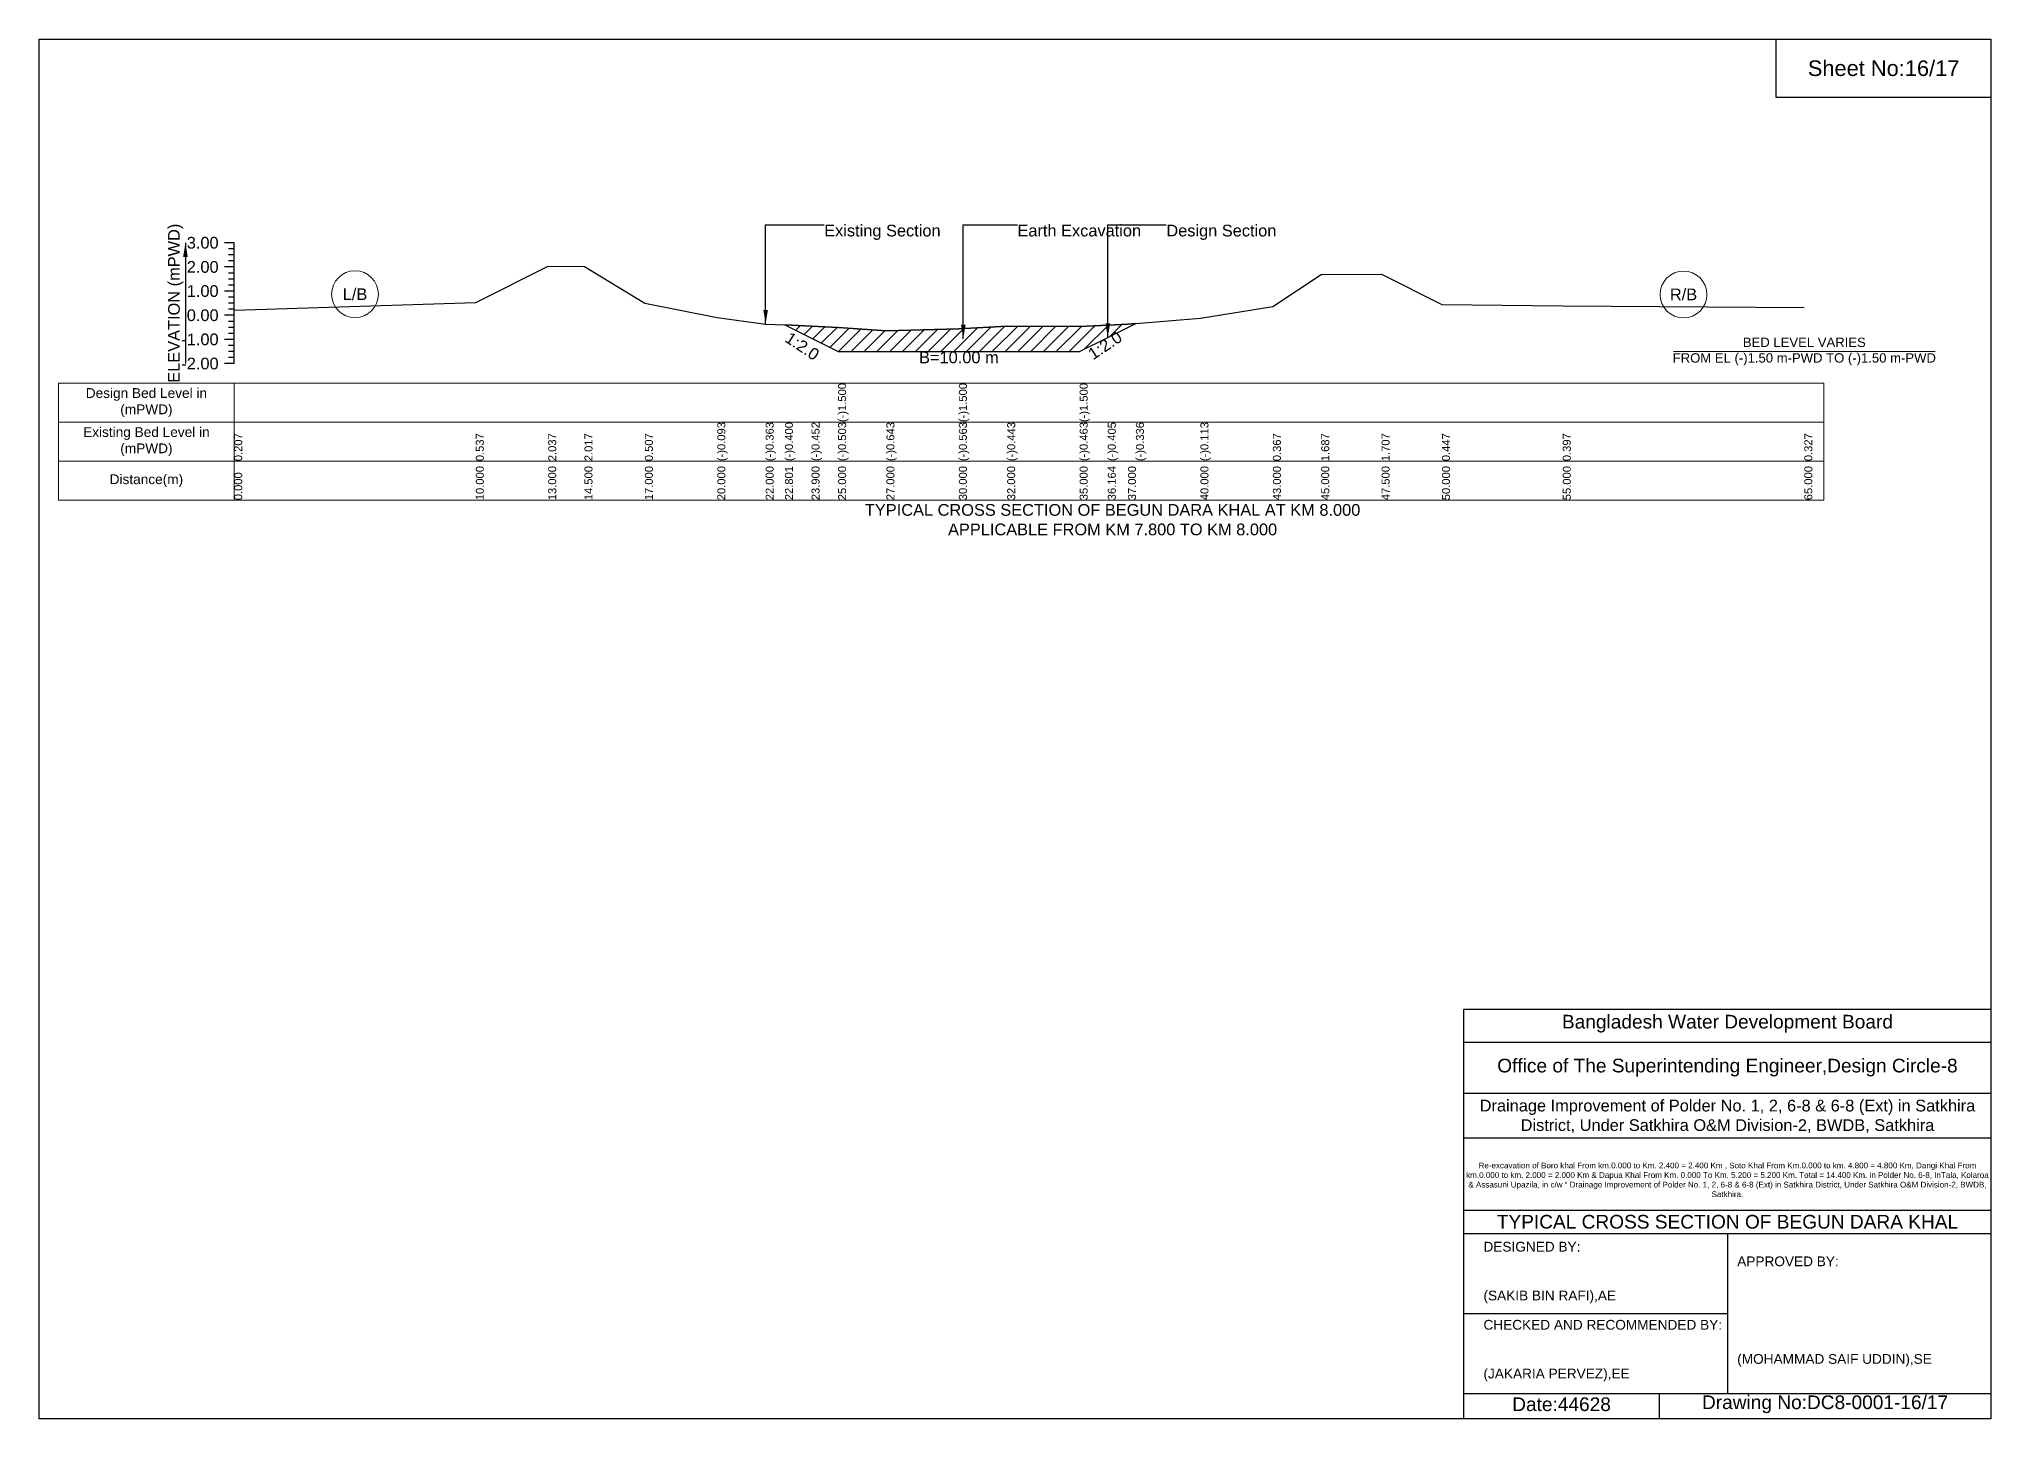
# Model space of a CAD drawing. Header units: inches. Extents: x 91000 to 268000, y -5656 to 20000.
# Drawn here: x 250000 to 258000, y 4344 to 10000 of the extents above; entities that cross this region are included whole.
import ezdxf

# ---------------------------------------------------------------- set-up
doc = ezdxf.new("R2010")
doc.units = ezdxf.units.IN
doc.header["$LTSCALE"] = 7
doc.header["$MEASUREMENT"] = 0
for name, color, linetype, lineweight in [('Cross section Data Border', 7, 'Continuous', 9), ('Cross Section Labels', 7, 'Continuous', 9), ('Existing_Bed_Level for Xsection', 7, 'Continuous', 25)]:
    doc.layers.add(name, color=color, linetype=linetype, lineweight=lineweight)
doc.styles.get("Standard").update_dxf_attribs({"font": 'arial.ttf'})
doc.dimstyles.get("Standard").update_dxf_attribs({"dimtxt": 0.18, "dimasz": 0.18, "dimexe": 0.18, "dimexo": 0.0625, "dimgap": 0.09, "dimtad": 0, "dimtih": 1, "dimtoh": 1, "dimdec": 4, "dimzin": 0, "dimdsep": 46, "dimtxsty": 'Standard', "dimcen": 0.09, "dimadec": 0, "dimazin": 0, "dimtfac": 1, "dimtdec": 4, "dimtofl": 0, "dimtmove": 0, "dimatfit": 3, "dimfxl": 1, "dimtolj": 1, "dimtzin": 0, "dimarcsym": 0})

msp = doc.modelspace()

# ---------------------------------------------------------------- hatches: boundary and pattern name
at = {"layer": 'Existing_Bed_Level for Xsection'}
h = msp.add_hatch(dxfattribs=at)
h.set_pattern_fill('ANSI31', color=256, scale=297, style=0)
h.paths.add_polyline_path([(253057.3, 8828), (253166.1, 8773.6), (253275, 8719.2), (253473, 8719.2), (253770, 8719.2), (253968, 8719.2), (254265, 8719.2), (254380.3, 8776.8), (254463, 8818.2), (254495.6, 8834.4), (254463, 8831.7), (254380.3, 8827.6), (254265, 8821.8), (253968, 8823.8), (253770, 8811.9), (253473, 8804), (253275, 8817.9), (253166.1, 8822.9)])

# ---------------------------------------------------------------- linework, layer by layer
for points in [[(250000, 10000), (258000, 10000), (258000, 4344), (250000, 4344)], [(257120, 10000), (258000, 10000), (258000, 9760), (257120, 9760)]]:
    msp.add_lwpolyline(points, close=True)
for points in [[(255840, 4344), (255840, 6024), (258000, 6024)], [(255840, 5888), (258000, 5888)], [(255840, 5680), (258000, 5680)], [(255840, 5496), (258000, 5496)], [(255840, 5200), (258000, 5200)], [(255840, 5104), (258000, 5104)], [(256920, 5104), (256920, 4448)], [(255840, 4776), (256920, 4776)], [(255840, 4448), (258000, 4448)], [(256640, 4448), (256640, 4344)]]:
    msp.add_lwpolyline(points)
at = {"layer": 'Cross section Data Border'}
msp.add_lwpolyline([(250080, 8589.7), (257315, 8589.7), (257315, 8109.7), (250080, 8109.7)], close=True, dxfattribs=at)
for points in [[(250800, 8589.7), (250800, 8109.7)], [(250080, 8429.7), (257315, 8429.7)], [(250080, 8269.7), (257315, 8269.7)]]:
    msp.add_lwpolyline(points, dxfattribs=at)
at = {"layer": 'Cross Section Labels'}
msp.add_lwpolyline([(256699.2, 8719.2), (257770.8, 8719.2)], dxfattribs=at)
for centre in [(251295, 8954), (256740, 8953)]:
    msp.add_circle(centre, 96, dxfattribs=at)
at = {"layer": 'Existing_Bed_Level for Xsection'}
for points in [[(250800, 9164.7), (250760, 9164.7)], [(250800, 9139.9), (250776, 9139.9)], [(250800, 8669.7), (250800, 8768.7), (250800, 8867.7), (250800, 8966.7), (250800, 9065.7), (250800, 9164.7)], [(250800, 9065.7), (250760, 9065.7)], [(250800, 9115.2), (250776, 9115.2)], [(250800, 9090.4), (250776, 9090.4)], [(250800, 9040.9), (250776, 9040.9)], [(250800, 8888.1), (251790, 8920.8), (252087, 9069.3), (252235.5, 9067.3), (252483, 8917.9), (252780, 8858.5), (252978, 8831.7), (253057.3, 8828), (253166.1, 8822.9), (253275, 8817.9), (253275, 8817.9), (253473, 8804), (253770, 8811.9), (253770, 8811.9), (253968, 8823.8), (254265, 8821.8), (254265, 8821.8), (254380.3, 8827.6), (254463, 8831.7), (254495.6, 8834.4), (254760, 8856.5), (255057, 8904), (255255, 9034.7), (255502.5, 9036.6), (255750, 8911.9), (256245, 8907), (257235, 8900)], [(250800, 8966.7), (250760, 8966.7)], [(250800, 9016.2), (250776, 9016.2)], [(250800, 8991.4), (250776, 8991.4)], [(250800, 8941.9), (250776, 8941.9)], [(250800, 8917.2), (250776, 8917.2)], [(250800, 8892.4), (250776, 8892.4)], [(250800, 8867.7), (250760, 8867.7)], [(250800, 8842.9), (250776, 8842.9)], [(250800, 8818.2), (250776, 8818.2)], [(250800, 8768.7), (250760, 8768.7)], [(250800, 8793.4), (250776, 8793.4)], [(250800, 8743.9), (250776, 8743.9)], [(250800, 8669.7), (250760, 8669.7)], [(250800, 8719.2), (250776, 8719.2)], [(250800, 8694.4), (250776, 8694.4)]]:
    msp.add_lwpolyline(points, dxfattribs=at)
msp.add_lwpolyline([(253057.3, 8828), (253057.3, 8828), (253166.1, 8773.6), (253275, 8719.2), (253275, 8719.2), (253473, 8719.2), (253770, 8719.2), (253770, 8719.2), (253968, 8719.2), (254265, 8719.2), (254265, 8719.2), (254380.3, 8776.8), (254463, 8818.2), (254495.6, 8834.4), (254463, 8831.7), (254380.3, 8827.6), (254265, 8821.8), (254265, 8821.8), (253968, 8823.8), (253770, 8811.9), (253770, 8811.9), (253473, 8804), (253275, 8817.9), (253275, 8817.9), (253166.1, 8822.9), (253057.3, 8828)], close=True, dxfattribs=at)

# ---------------------------------------------------------------- texts
at = {"attachment_point": 5}
for s, insert, char_height in [('Sheet No:16/17', (257560, 9880), 64), ('Bangladesh Water Development Board', (256920, 5964), 56), ('Office of The Superintending Engineer,Design Circle-8', (256920, 5784), 56)]:
    msp.add_mtext(s, dxfattribs=dict(at, insert=insert, char_height=char_height))
for s, insert, char_height, width, attachment_point in [('Drainage Improvement of Polder No. 1, 2, 6-8 & 6-8 (Ext) in Satkhira District, Under Satkhira O&M Division-2, BWDB, Satkhira', (256920, 5584), 48, 2240, 5), ('Re-excavation of Boro khal From km.0.000 to Km. 2.400 = 2.400 Km , Soto Khal From Km.0.000 to km. 4.800 = 4.800 Km, Dangi Khal From km.0.000 to km. 2.000 = 2.000 Km & Dapua Khal From Km. 0.000 To Km. 5.200 = 5.200 Km. Total = 14.400 Km. in Polder No. 6-8, InTala, Kolaroa & Assasuni Upazila, in c/w “ Drainage Improvement of Polder No. 1, 2, 6-8 & 6-8 (Ext) in Satkhira District, Under Satkhira O&M Division-2, BWDB, Satkhira.', (256920, 5324), 23.565, 2160, 5), ('TYPICAL CROSS SECTION OF BEGUN DARA KHAL', (256920, 5152), 56, 2240, 5), ('DESIGNED BY:^J^J^J(SAKIB BIN RAFI),AE', (255920, 4944), 40, 1120, 4), ('APPROVED BY:^J^J^J^J^J^J(MOHAMMAD SAIF UDDIN),SE', (256960, 4784), 40, 1120, 4), ('CHECKED AND RECOMMENDED BY:^J^J^J(JAKARIA PERVEZ),EE', (255920, 4624), 40, 1120, 4), ('Date:44628', (256240, 4404), 56, 1120, 5), ('Drawing No:DC8-0001-16/17', (257320, 4404), 56, 1760, 5)]:
    msp.add_mtext(s, dxfattribs=dict(insert=insert, char_height=char_height, width=width, attachment_point=attachment_point))
at = {"layer": 'Cross section Data Border', "char_height": 40, "width": 640, "attachment_point": 5}
for s, insert in [('Design Bed Level in (mPWD)', (250440, 8509.7)), ('Existing Bed Level in (mPWD)', (250440, 8349.7)), ('Distance(m)', (250440, 8189.7))]:
    msp.add_mtext(s, dxfattribs=dict(at, insert=insert))
at = {"layer": 'Cross Section Labels'}
for s, insert, char_height, attachment_point in [('Existing Section', (253218, 9238.9), 48, 1), ('Earth Excavation', (254010, 9238.9), 48, 1), ('Design Section', (254620.3, 9238.9), 48, 1), ('L/B', (251295, 8954), 48, 5), ('R/B', (256740, 8953), 48, 5), ('BED LEVEL VARIES ^JFROM EL (-)1.50 m-PWD TO (-)1.50 m-PWD', (257235, 8719.2), 38.4, 5), ('B=10.00 m', (253770, 8719.2), 48, 2), ('TYPICAL CROSS SECTION OF BEGUN DARA KHAL AT KM 8.000^JAPPLICABLE FROM KM 7.800 TO KM 8.000', (254400, 8029.7), 48, 5)]:
    msp.add_mtext(s, dxfattribs=dict(at, insert=insert, char_height=char_height, attachment_point=attachment_point))
at = {"layer": 'Cross Section Labels', "char_height": 48, "attachment_point": 2}
for insert, rotation in [((254355.5, 8764.4), 33.69007), ((253141.4, 8761.2), 326.30993)]:
    msp.add_mtext('1:2.0', dxfattribs=dict(at, insert=insert, rotation=rotation))
at = {"layer": 'Existing_Bed_Level for Xsection', "rotation": 90}
for s, insert, char_height, attachment_point in [('ELEVATION (mPWD)', (250560, 8917.2), 48, 5), ('(-)1.500', (253275, 8429.7), 32.8, 1), ('(-)1.500', (253770, 8429.7), 32.8, 1), ('(-)1.500', (254265, 8429.7), 32.8, 1), ('(-)0.093', (252780, 8269.7), 32.8, 1), ('(-)0.363', (252978, 8269.7), 32.8, 1), ('(-)0.400', (253057.3, 8269.7), 32.8, 1), ('(-)0.452', (253166.1, 8269.7), 32.8, 1), ('(-)0.503', (253275, 8269.7), 32.8, 1), ('(-)0.643', (253473, 8269.7), 32.8, 1), ('(-)0.563', (253770, 8269.7), 32.8, 1), ('(-)0.443', (253968, 8269.7), 32.8, 1), ('(-)0.463', (254265, 8269.7), 32.8, 1), ('(-)0.405', (254380.3, 8269.7), 32.8, 1), ('(-)0.336', (254495.6, 8269.7), 32.8, 1), ('(-)0.113', (254760, 8269.7), 32.8, 1), ('0.207', (250800, 8269.7), 32.8, 1), ('0.537', (251790, 8269.7), 32.8, 1), ('2.037', (252087, 8269.7), 32.8, 1), ('2.017', (252235.5, 8269.7), 32.8, 1), ('0.507', (252483, 8269.7), 32.8, 1), ('0.367', (255057, 8269.7), 32.8, 1), ('1.687', (255255, 8269.7), 32.8, 1), ('1.707', (255502.5, 8269.7), 32.8, 1), ('0.447', (255750, 8269.7), 32.8, 1), ('0.397', (256245, 8269.7), 32.8, 1), ('0.327', (257235, 8269.7), 32.8, 1), ('10.000', (251790, 8109.7), 32.8, 1), ('13.000', (252087, 8109.7), 32.8, 1), ('14.500', (252235.5, 8109.7), 32.8, 1), ('17.000', (252483, 8109.7), 32.8, 1), ('20.000', (252780, 8109.7), 32.8, 1), ('22.000', (252978, 8109.7), 32.8, 1), ('22.801', (253057.3, 8109.7), 32.8, 1), ('23.900', (253166.1, 8109.7), 32.8, 1), ('25.000', (253275, 8109.7), 32.8, 1), ('27.000', (253473, 8109.7), 32.8, 1), ('30.000', (253770, 8109.7), 32.8, 1), ('32.000', (253968, 8109.7), 32.8, 1), ('35.000', (254265, 8109.7), 32.8, 1), ('36.164', (254380.3, 8109.7), 32.8, 1), ('37.000', (254463, 8109.7), 32.8, 1), ('40.000', (254760, 8109.7), 32.8, 1), ('43.000', (255057, 8109.7), 32.8, 1), ('45.000', (255255, 8109.7), 32.8, 1), ('47.500', (255502.5, 8109.7), 32.8, 1), ('50.000', (255750, 8109.7), 32.8, 1), ('55.000', (256245, 8109.7), 32.8, 1), ('65.000', (257235, 8109.7), 32.8, 1), ('0.000', (250800, 8109.7), 32.8, 1)]:
    msp.add_mtext(s, dxfattribs=dict(at, insert=insert, char_height=char_height, attachment_point=attachment_point))
at = {"layer": 'Existing_Bed_Level for Xsection', "char_height": 48, "attachment_point": 6}
for s, insert in [('3.00', (250736, 9164.7)), ('2.00', (250736, 9065.7)), ('1.00', (250736, 8966.7)), ('0.00', (250736, 8867.7)), ('-1.00', (250736, 8768.7)), ('-2.00', (250736, 8669.7))]:
    msp.add_mtext(s, dxfattribs=dict(at, insert=insert))

# ---------------------------------------------------------------- leaders
at = {"layer": 'Cross Section Labels', "annotation_type": 0, "has_hookline": 1, "hookline_direction": 0}
for points, text_width in [([(252978, 8831.7), (252978, 9238.9), (253217.9, 9238.9)], 467.2), ([(253788.1, 8771.6), (253788.1, 9238.9), (254009.9, 9238.9)], 497), ([(254380.3, 8776.8), (254380.3, 9238.9), (254620.2, 9238.9)], 441.2)]:
    msp.add_leader(points, dimstyle='Standard', override={"dimasz": 57.6}, dxfattribs=dict(at, text_width=text_width))
at = {"layer": 'Existing_Bed_Level for Xsection'}
msp.add_leader([(250600, 9164.7), (250600, 8669.7)], dimstyle='Standard', override={"dimasz": 57.6}, dxfattribs=at)

doc.saveas('drawing.dxf')
